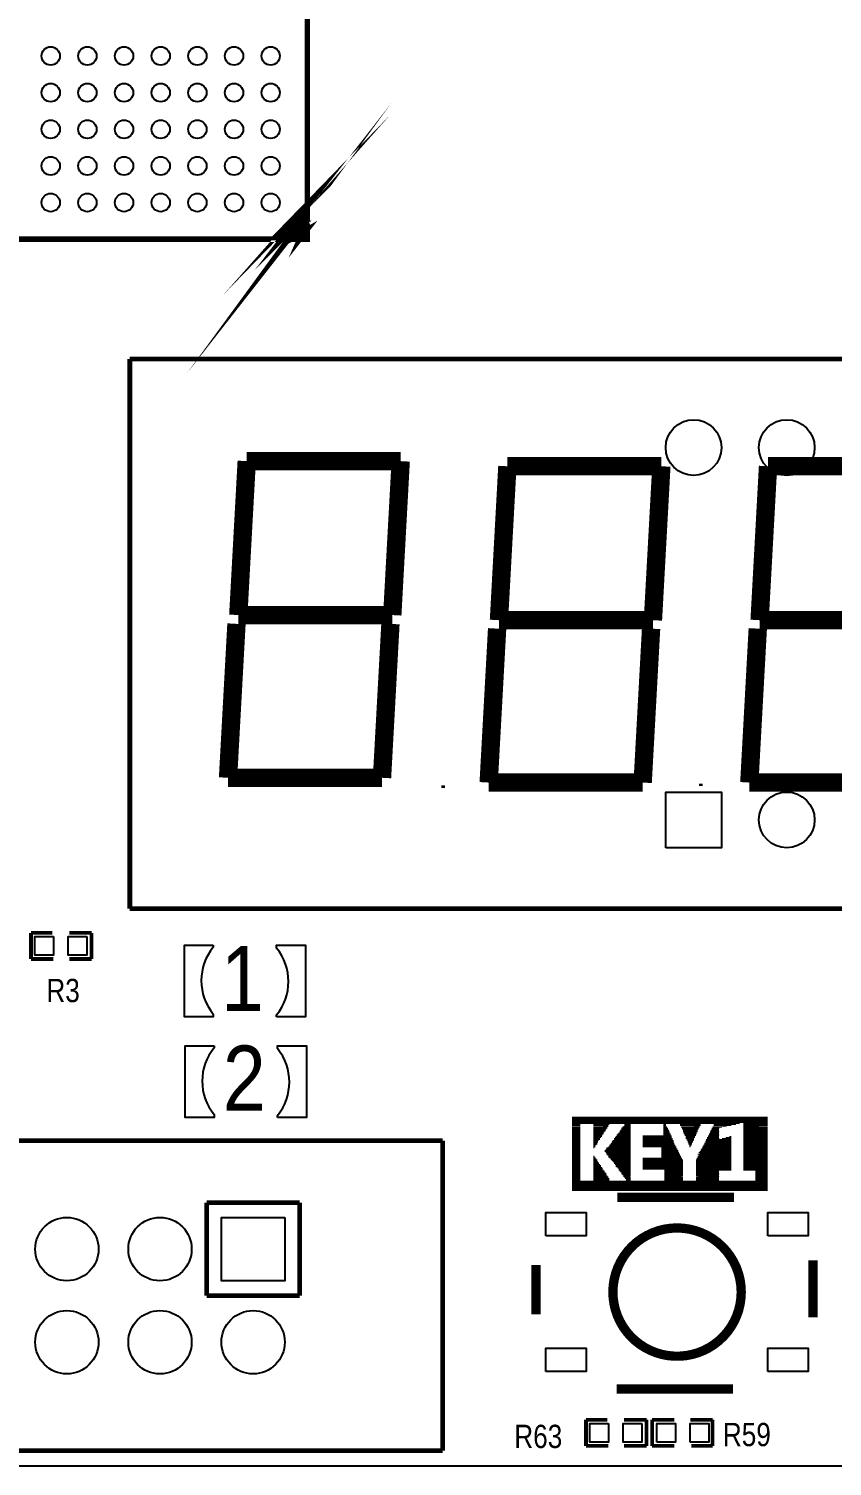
# Model space of a CAD drawing. Extents: x -16 to 114, y 9 to 99.
# Drawn here: x 52.95 to 74.87, y 9.2 to 48.42 of the extents above; entities that cross this region are included whole.
import ezdxf

# ---------------------------------------------------------------- set-up
doc = ezdxf.new("R2010")
doc.units = 0
for name, color, linetype in [('BG_OUTLINE', 7, 'CONTINUOUS'), ('BG_SILKSCREEN_TOP', 231, 'CONTINUOUS'), ('MA_PEN3', 231, 'CONTINUOUS'), ('PG_SILKSCREEN_TOP', 120, 'CONTINUOUS'), ('PIN_TOP', 92, 'CONTINUOUS'), ('RD_SILKSCREEN_TOP', 1, 'CONTINUOUS')]:
    doc.layers.add(name, color=color, linetype=linetype)

msp = doc.modelspace()

# ---------------------------------------------------------------- linework, layer by layer
at = {"layer": 'BG_OUTLINE'}
msp.add_lwpolyline([(-13.1341, 99.1898), (110.731, 99.1898, -0.414216), (113.7971, 96.1238), (113.7999, 12.1768), (113.7971, 12.2634, -0.414229), (110.731, 9.1973), (-13.2283, 9.1973), (-13.1267, 9.205, -0.414216), (-16.1928, 12.271), (-16.2001, 96.1238, -0.414209)], format="xyb", close=True, dxfattribs=at)
at = {"layer": 'BG_SILKSCREEN_TOP'}
for points in [[(57.9801, 23.4137), (57.9801, 23.3616, 0.356573), (57.9801, 21.5354), (57.9801, 21.4579), (57.1927, 21.4579), (57.1927, 23.4137)], [(59.7073, 21.4579), (59.7073, 21.51, 0.356564), (59.7073, 23.3362), (59.7073, 23.4137), (60.4947, 23.4137), (60.4947, 21.4579)], [(58.0055, 20.6705), (58.0055, 20.6184, 0.356574), (58.0055, 18.7922), (58.0055, 18.7147), (57.2181, 18.7147), (57.2181, 20.6705)], [(59.7327, 18.7147), (59.7327, 18.7668, 0.356559), (59.7327, 20.593), (59.7327, 20.6705), (60.5201, 20.6705), (60.5201, 18.7147)]]:
    msp.add_lwpolyline(points, format="xyb", close=True, dxfattribs=at)
at = {"layer": 'MA_PEN3', "const_width": 0.0254}
for points in [[(67.7677, 18.6743), (73.102, 18.6743)], [(67.7677, 18.5983), (73.1018, 18.598)], [(67.7677, 18.4966), (67.9965, 18.4966)], [(67.7679, 18.7253), (73.1018, 18.7252)], [(67.7679, 18.6997), (73.1018, 18.6997)], [(67.7679, 18.649), (73.1018, 18.6491)], [(67.7679, 18.6236), (73.1018, 18.6236)], [(67.7679, 18.5729), (73.1018, 18.5729)], [(67.7679, 18.5474), (72.3399, 18.5474)], [(67.7679, 18.5219), (67.9965, 18.5221)], [(67.7679, 18.4713), (67.9964, 18.4713)], [(67.7679, 18.4457), (67.9963, 18.4457)], [(68.3519, 18.5219), (68.7839, 18.5221)], [(68.3519, 18.4713), (68.7584, 18.4711)], [(68.352, 18.4457), (68.7331, 18.4458)], [(68.3521, 18.4966), (68.7584, 18.4966)], [(69.1394, 18.4458), (69.368, 18.4459)], [(69.1648, 18.4713), (69.368, 18.471)], [(69.1901, 18.4966), (69.368, 18.4966)], [(69.1902, 18.5221), (69.368, 18.5221)], [(70.257, 18.522), (70.3332, 18.5221)], [(70.257, 18.4966), (70.3332, 18.4966)], [(70.257, 18.4711), (70.3586, 18.4713)], [(70.257, 18.4459), (70.3585, 18.4457)], [(70.7143, 18.5221), (71.2731, 18.522)], [(70.7143, 18.4966), (71.2728, 18.4966)], [(70.7396, 18.4457), (71.2475, 18.4458)], [(70.7397, 18.4713), (71.2475, 18.4713)], [(71.6031, 18.4457), (71.8571, 18.4457)], [(71.6032, 18.4713), (71.9843, 18.4713)], [(71.6285, 18.4966), (72.1113, 18.4966)], [(71.6287, 18.5219), (72.2383, 18.522)], [(72.4413, 18.5221), (73.1018, 18.5219)], [(72.4414, 18.4966), (73.102, 18.4966)], [(72.4414, 18.4711), (73.1018, 18.4713)], [(72.4414, 18.4459), (73.1018, 18.4457)], [(72.4416, 18.5474), (73.1018, 18.5474)], [(67.7676, 18.4204), (67.9965, 18.4204)], [(67.7676, 18.141), (67.9965, 18.141)], [(67.7677, 18.3188), (67.9965, 18.3188)], [(67.7677, 18.2426), (67.9965, 18.2426)], [(67.7677, 18.0648), (67.9965, 18.0648)], [(67.7679, 18.3951), (67.9965, 18.3949)], [(67.7679, 18.3696), (67.9963, 18.3697)], [(67.7679, 18.3441), (67.9965, 18.3443)], [(67.7679, 18.2935), (67.9963, 18.2934)], [(67.7679, 18.2679), (67.9963, 18.268)], [(67.7679, 18.2173), (67.9963, 18.2173)], [(67.7679, 18.1918), (67.9963, 18.1917)], [(67.7679, 18.1663), (67.9965, 18.1665)], [(67.7679, 18.1157), (67.9963, 18.1157)], [(67.7679, 18.0901), (67.9964, 18.0901)], [(67.7679, 18.0395), (67.9963, 18.0394)], [(68.3519, 18.3696), (68.6821, 18.3697)], [(68.3519, 18.3441), (68.6823, 18.3443)], [(68.3519, 18.2173), (68.5806, 18.2171)], [(68.3519, 18.1918), (68.5807, 18.1918)], [(68.3519, 18.0901), (68.5045, 18.0903)], [(68.3519, 18.0395), (68.4791, 18.0395)], [(68.352, 18.3951), (68.7075, 18.3951)], [(68.352, 18.2934), (68.6314, 18.2934)], [(68.352, 18.268), (68.6314, 18.268)], [(68.352, 18.1157), (68.5298, 18.1157)], [(68.3521, 18.4204), (68.7328, 18.4204)], [(68.3521, 18.3187), (68.6568, 18.3187)], [(68.3521, 18.2427), (68.6061, 18.2427)], [(68.3521, 18.1664), (68.5552, 18.1663)], [(68.3521, 18.141), (68.5299, 18.141)], [(68.3521, 18.0648), (68.4789, 18.0648)], [(68.8601, 18.0648), (69.368, 18.0648)], [(68.8601, 18.0394), (69.368, 18.0393)], [(68.8854, 18.0901), (69.368, 18.0903)], [(68.9108, 18.141), (69.368, 18.141)], [(68.9109, 18.1157), (69.3681, 18.1157)], [(68.9362, 18.1664), (69.368, 18.1664)], [(68.9615, 18.1917), (69.3682, 18.1918)], [(68.9868, 18.2427), (69.368, 18.2427)], [(68.9871, 18.2173), (69.368, 18.2171)], [(69.0124, 18.2682), (69.368, 18.2681)], [(69.0377, 18.2935), (69.368, 18.2933)], [(69.0631, 18.319), (69.368, 18.3187)], [(69.0632, 18.3441), (69.368, 18.3443)], [(69.0887, 18.3696), (69.3682, 18.3696)], [(69.114, 18.4204), (69.368, 18.4204)], [(69.114, 18.3949), (69.368, 18.395)], [(69.698, 18.141), (70.5109, 18.141)], [(69.6981, 18.0648), (70.5365, 18.0648)], [(69.6983, 18.2173), (70.4857, 18.2173)], [(69.6983, 18.1918), (70.4857, 18.1918)], [(69.6983, 18.1663), (70.4856, 18.1663)], [(69.6983, 18.1157), (70.511, 18.1154)], [(69.6983, 18.0901), (70.5363, 18.0901)], [(69.6983, 18.0395), (70.5365, 18.0393)], [(70.2569, 18.3696), (70.4095, 18.3696)], [(70.257, 18.3949), (70.3839, 18.3951)], [(70.257, 18.3443), (70.4093, 18.3443)], [(70.257, 18.3188), (70.4349, 18.3187)], [(70.257, 18.2932), (70.4349, 18.2933)], [(70.257, 18.2682), (70.4602, 18.268)], [(70.257, 18.2426), (70.4603, 18.2427)], [(70.2571, 18.4204), (70.384, 18.4202)], [(70.7649, 18.4204), (71.2222, 18.4205)], [(70.7649, 18.395), (71.2222, 18.3949)], [(70.7903, 18.3696), (71.1969, 18.3696)], [(70.7905, 18.3443), (71.1968, 18.3443)], [(70.7905, 18.3188), (71.1967, 18.3187)], [(70.8158, 18.2935), (71.1714, 18.2934)], [(70.8158, 18.2679), (71.1714, 18.268)], [(70.8411, 18.2426), (71.1461, 18.2427)], [(70.8413, 18.2173), (71.1461, 18.2171)], [(70.8666, 18.1664), (71.1205, 18.1665)], [(70.8666, 18.141), (71.0952, 18.1412)], [(70.8668, 18.1918), (71.1207, 18.1917)], [(70.8919, 18.1157), (71.0953, 18.1157)], [(70.8919, 18.0902), (71.0952, 18.0901)], [(70.9173, 18.0648), (71.0699, 18.0648)], [(70.9175, 18.0395), (71.0698, 18.0395)], [(71.4, 18.0648), (72.1113, 18.0648)], [(71.4001, 18.0393), (72.1113, 18.0393)], [(71.4253, 18.0901), (72.1113, 18.0903)], [(71.4254, 18.1157), (72.1111, 18.1157)], [(71.4507, 18.141), (71.7812, 18.141)], [(71.4508, 18.1663), (71.781, 18.1663)], [(71.4762, 18.2171), (71.781, 18.2173)], [(71.4764, 18.1918), (71.781, 18.1918)], [(71.5015, 18.2679), (71.781, 18.2679)], [(71.5017, 18.2426), (71.7812, 18.2427)], [(71.527, 18.319), (71.7812, 18.3187)], [(71.5271, 18.2934), (71.781, 18.2935)], [(71.5523, 18.3443), (71.781, 18.3441)], [(71.5525, 18.3697), (71.781, 18.3696)], [(71.5778, 18.4204), (71.7812, 18.4204)], [(71.5778, 18.395), (71.781, 18.3951)], [(71.8573, 18.141), (72.1113, 18.141)], [(71.9588, 18.1663), (72.1113, 18.1664)], [(72.0604, 18.1918), (72.111, 18.1918)], [(72.4413, 18.4204), (73.1019, 18.4204)], [(72.4413, 18.2933), (73.1018, 18.2934)], [(72.4413, 18.2681), (73.1018, 18.268)], [(72.4413, 18.141), (73.1018, 18.1411)], [(72.4413, 18.0393), (73.1018, 18.0395)], [(72.4414, 18.3949), (73.1018, 18.3951)], [(72.4414, 18.3443), (73.1018, 18.3441)], [(72.4414, 18.3188), (73.1018, 18.319)], [(72.4414, 18.2426), (73.102, 18.2426)], [(72.4414, 18.2171), (73.1018, 18.2173)], [(72.4414, 18.1665), (73.1018, 18.1663)], [(72.4414, 18.1154), (73.1018, 18.1157)], [(72.4414, 18.0903), (73.1018, 18.0901)], [(72.4414, 18.0648), (73.102, 18.0648)], [(72.4416, 18.3696), (73.1018, 18.3697)], [(72.4416, 18.1918), (73.1018, 18.1917)], [(67.7676, 17.9887), (67.9965, 17.9887)], [(67.7677, 17.9631), (67.9965, 17.9631)], [(67.7677, 17.887), (67.9965, 17.887)], [(67.7677, 17.8108), (67.9965, 17.8108)], [(67.7677, 17.7854), (67.9965, 17.7854)], [(67.7677, 17.7091), (67.9965, 17.7092)], [(67.7679, 18.014), (67.9963, 18.014)], [(67.7679, 17.9378), (67.9964, 17.9378)], [(67.7679, 17.9124), (67.9963, 17.9123)], [(67.7679, 17.8617), (67.9963, 17.8617)], [(67.7679, 17.8361), (67.9963, 17.8362)], [(67.7679, 17.7601), (67.9963, 17.76)], [(67.7679, 17.7345), (67.9963, 17.7345)], [(67.7679, 17.6838), (67.9963, 17.6839)], [(67.7679, 17.6584), (67.9964, 17.6584)], [(68.3519, 17.9378), (68.403, 17.9378)], [(68.3519, 17.9124), (68.4028, 17.9125)], [(68.3519, 17.6584), (68.3775, 17.6583)], [(68.352, 18.014), (68.4536, 18.014)], [(68.3521, 17.9887), (68.4536, 17.9884)], [(68.3521, 17.9632), (68.4283, 17.9631)], [(68.3521, 17.887), (68.3773, 17.887)], [(68.6568, 17.8109), (69.368, 17.8109)], [(68.6568, 17.7853), (69.368, 17.7853)], [(68.6821, 17.76), (69.3682, 17.7601)], [(68.6822, 17.8364), (69.3682, 17.8361)], [(68.7075, 17.8617), (69.368, 17.8615)], [(68.7075, 17.7345), (69.368, 17.7347)], [(68.7077, 17.887), (69.368, 17.887)], [(68.7077, 17.7091), (69.368, 17.7092)], [(68.7331, 17.6838), (69.368, 17.6837)], [(68.7584, 17.9125), (69.368, 17.9125)], [(68.7584, 17.6585), (69.3682, 17.6584)], [(68.7837, 17.9378), (69.3682, 17.9378)], [(68.7839, 17.9632), (69.368, 17.9632)], [(68.8092, 17.9885), (69.368, 17.9887)], [(68.8347, 18.014), (69.3681, 18.014)], [(69.6981, 17.9631), (70.5871, 17.9631)], [(69.6983, 18.014), (70.5618, 18.014)], [(69.6983, 17.9884), (70.5618, 17.9884)], [(69.6983, 17.9378), (70.5874, 17.9378)], [(69.6983, 17.9124), (70.6127, 17.9125)], [(70.2062, 17.8617), (70.6379, 17.8617)], [(70.2062, 17.8362), (70.6379, 17.8362)], [(70.2062, 17.8107), (70.6633, 17.8108)], [(70.2062, 17.7855), (70.6635, 17.7855)], [(70.2062, 17.76), (70.689, 17.76)], [(70.2062, 17.7345), (70.6888, 17.7347)], [(70.2062, 17.6839), (70.7142, 17.6839)], [(70.2062, 17.6584), (70.7397, 17.6584)], [(70.2064, 17.887), (70.6126, 17.887)], [(70.2064, 17.7091), (70.7143, 17.7092)], [(70.9427, 17.9887), (71.0444, 17.9887)], [(70.943, 18.014), (71.0445, 18.0142)], [(70.9681, 17.9378), (71.0191, 17.9378)], [(70.9682, 17.9631), (71.0189, 17.9632)], [(70.9682, 17.9125), (70.9936, 17.9123)], [(71.1967, 17.7092), (72.1113, 17.7092)], [(71.1969, 17.6584), (72.111, 17.6584)], [(71.2222, 17.6837), (72.1113, 17.6837)], [(71.2223, 17.7598), (72.1111, 17.76)], [(71.2476, 17.7345), (72.1113, 17.7347)], [(71.2477, 17.7853), (72.1113, 17.7853)], [(71.2731, 17.8362), (72.1111, 17.8362)], [(71.2731, 17.8106), (72.1113, 17.8109)], [(71.2984, 17.8615), (72.1113, 17.8615)], [(71.3239, 17.9125), (72.1113, 17.9125)], [(71.3239, 17.887), (72.1113, 17.887)], [(71.3492, 17.9633), (72.1113, 17.9632)], [(71.3492, 17.9378), (72.111, 17.9378)], [(71.3746, 17.9887), (72.1113, 17.9887)], [(71.3747, 18.014), (72.1111, 18.014)], [(72.4413, 17.9887), (73.1018, 17.9885)], [(72.4413, 17.7092), (73.102, 17.7091)], [(72.4414, 17.9631), (73.1018, 17.9633)], [(72.4414, 17.9125), (73.1018, 17.9123)], [(72.4414, 17.887), (73.102, 17.887)], [(72.4414, 17.8615), (73.1018, 17.8617)], [(72.4414, 17.8108), (73.1018, 17.8107)], [(72.4414, 17.7854), (73.1018, 17.7856)], [(72.4414, 17.7347), (73.1018, 17.7345)], [(72.4414, 17.6837), (73.1018, 17.6839)], [(72.4414, 17.6585), (73.1018, 17.6584)], [(72.4416, 18.014), (73.1018, 18.014)], [(72.4416, 17.9378), (73.1018, 17.9378)], [(72.4416, 17.8361), (73.1018, 17.8362)], [(72.4416, 17.7601), (73.1018, 17.76)], [(67.7676, 17.4552), (67.9965, 17.4552)], [(67.7677, 17.6331), (67.9965, 17.6331)], [(67.7677, 17.5314), (67.9965, 17.5314)], [(67.7677, 17.3536), (67.9965, 17.3536)], [(67.7677, 17.2774), (67.9965, 17.2774)], [(67.7679, 17.6077), (67.9965, 17.6075)], [(67.7679, 17.5822), (67.9963, 17.5822)], [(67.7679, 17.5567), (67.9963, 17.5568)], [(67.7679, 17.5061), (67.9964, 17.5061)], [(67.7679, 17.4806), (67.9963, 17.4805)], [(67.7679, 17.4299), (67.9965, 17.4297)], [(67.7679, 17.4044), (67.9963, 17.4044)], [(67.7679, 17.3789), (67.9965, 17.3791)], [(67.7679, 17.3283), (67.9963, 17.3282)], [(67.7679, 17.3028), (67.9963, 17.3028)], [(67.7679, 17.2521), (67.9963, 17.2521)], [(68.3519, 17.6077), (68.4028, 17.6075)], [(68.3519, 17.5567), (68.4536, 17.5567)], [(68.3519, 17.5061), (68.4791, 17.5061)], [(68.3519, 17.4044), (68.5553, 17.4044)], [(68.3519, 17.3789), (68.5553, 17.3789)], [(68.3519, 17.2521), (68.6567, 17.2519)], [(68.352, 17.5822), (68.4281, 17.5822)], [(68.352, 17.4805), (68.5045, 17.4807)], [(68.352, 17.4299), (68.5298, 17.4299)], [(68.352, 17.3282), (68.6059, 17.3283)], [(68.352, 17.3028), (68.6059, 17.3027)], [(68.3521, 17.633), (68.4028, 17.633)], [(68.3521, 17.5314), (68.4536, 17.5315)], [(68.3521, 17.4552), (68.5045, 17.4552)], [(68.3521, 17.3535), (68.5806, 17.3536)], [(68.3521, 17.2775), (68.6314, 17.2772)], [(68.7584, 17.6331), (69.368, 17.633)], [(68.7839, 17.6075), (69.368, 17.6075)], [(68.8092, 17.5822), (69.3681, 17.5822)], [(68.8345, 17.5569), (69.368, 17.5569)], [(68.8601, 17.5314), (69.368, 17.5314)], [(68.8854, 17.5061), (69.368, 17.5058)], [(68.9108, 17.4552), (69.368, 17.4552)], [(68.9109, 17.4805), (69.368, 17.4807)], [(68.9362, 17.4298), (69.368, 17.4298)], [(68.9615, 17.4044), (69.3682, 17.4044)], [(68.9617, 17.3791), (69.368, 17.3791)], [(68.9871, 17.3537), (69.368, 17.3535)], [(69.0126, 17.3282), (69.368, 17.3281)], [(69.0379, 17.3029), (69.368, 17.3029)], [(69.0379, 17.2775), (69.368, 17.2775)], [(69.0632, 17.2521), (69.368, 17.2519)], [(69.698, 17.4552), (70.7905, 17.4553)], [(69.6981, 17.5314), (70.7905, 17.5314)], [(69.6981, 17.3536), (70.7905, 17.3536)], [(69.6983, 17.6077), (70.7649, 17.6075)], [(69.6983, 17.5822), (70.7651, 17.5822)], [(69.6983, 17.5567), (70.7905, 17.5568)], [(69.6983, 17.5061), (70.7905, 17.5059)], [(69.6983, 17.4806), (70.7905, 17.4807)], [(69.6983, 17.4299), (70.7905, 17.4297)], [(69.6983, 17.4044), (70.7903, 17.4044)], [(69.6983, 17.3789), (70.7905, 17.3791)], [(69.6983, 17.3283), (70.7905, 17.328)], [(69.6983, 17.3027), (70.7905, 17.303)], [(70.2062, 17.6328), (70.7396, 17.6328)], [(70.2823, 17.2521), (70.7905, 17.2519)], [(70.2825, 17.2775), (70.7905, 17.2774)], [(71.1458, 17.4044), (72.111, 17.4044)], [(71.1459, 17.4805), (72.1111, 17.4805)], [(71.1459, 17.3282), (72.1111, 17.3282)], [(71.1461, 17.5569), (72.1113, 17.5569)], [(71.1461, 17.5314), (72.1113, 17.5314)], [(71.1461, 17.5058), (72.1113, 17.5058)], [(71.1461, 17.4552), (72.1113, 17.4552)], [(71.1461, 17.4298), (72.1113, 17.4298)], [(71.1461, 17.3791), (72.1113, 17.3791)], [(71.1461, 17.3535), (72.1113, 17.3535)], [(71.1461, 17.3029), (72.1113, 17.3029)], [(71.1461, 17.2775), (72.1113, 17.2775)], [(71.1461, 17.2519), (71.781, 17.2521)], [(71.1714, 17.6077), (72.1113, 17.6075)], [(71.1714, 17.5822), (72.1111, 17.5822)], [(71.1968, 17.6331), (72.1113, 17.633)], [(72.4413, 17.6075), (73.1018, 17.6077)], [(72.4413, 17.5569), (73.1018, 17.5568)], [(72.4413, 17.4552), (73.1018, 17.4551)], [(72.4413, 17.3281), (73.1018, 17.3282)], [(72.4413, 17.3029), (73.1018, 17.3028)], [(72.4414, 17.6331), (73.1018, 17.6328)], [(72.4414, 17.5314), (73.102, 17.5314)], [(72.4414, 17.5059), (73.1018, 17.5061)], [(72.4414, 17.4807), (73.1018, 17.4805)], [(72.4414, 17.4297), (73.1018, 17.4299)], [(72.4414, 17.3791), (73.1018, 17.3789)], [(72.4414, 17.3536), (73.1018, 17.3537)], [(72.4414, 17.2774), (73.102, 17.2774)], [(72.4416, 17.5822), (73.1018, 17.5822)], [(72.4416, 17.4044), (73.1018, 17.4044)], [(72.7717, 17.2521), (73.1018, 17.2521)], [(67.7676, 17.1758), (67.9965, 17.1758)], [(67.7676, 17.0235), (67.9965, 17.0235)], [(67.7677, 17.0996), (67.9965, 17.0996)], [(67.7677, 16.9979), (67.9965, 16.9979)], [(67.7677, 16.9218), (73.102, 16.9218)], [(67.7679, 17.2266), (67.9963, 17.2265)], [(67.7679, 17.2011), (67.9965, 17.2013)], [(67.7679, 17.1505), (67.9963, 17.1505)], [(67.7679, 17.1249), (67.9964, 17.1249)], [(67.7679, 17.0743), (67.9964, 17.0743)], [(67.7679, 17.0488), (67.9963, 17.0488)], [(67.7679, 16.9726), (73.1018, 16.9726)], [(67.7679, 16.9472), (73.1018, 16.9471)], [(67.7679, 16.8965), (73.1018, 16.8965)], [(67.7679, 16.8709), (73.1018, 16.871)], [(68.3519, 17.2266), (68.657, 17.2266)], [(68.3519, 17.1249), (68.7331, 17.1249)], [(68.3519, 17.0743), (68.7584, 17.0741)], [(68.352, 17.2011), (68.6823, 17.2013)], [(68.352, 17.1505), (68.7075, 17.1505)], [(68.352, 17.0488), (68.7838, 17.0488)], [(68.3521, 17.1758), (68.7078, 17.1758)], [(68.3521, 17.0996), (68.7584, 17.0996)], [(68.3521, 17.0235), (68.7839, 17.0235)], [(68.3521, 16.998), (68.7839, 16.998)], [(69.0887, 17.2266), (69.3682, 17.2266)], [(69.114, 17.2013), (69.368, 17.2012)], [(69.114, 17.1758), (69.368, 17.1758)], [(69.1393, 17.1505), (69.3681, 17.1505)], [(69.1647, 17.0996), (69.368, 17.0996)], [(69.1648, 17.1249), (69.368, 17.1251)], [(69.1902, 17.0741), (69.368, 17.0741)], [(69.2155, 17.0488), (69.3681, 17.0488)], [(69.241, 17.0233), (69.368, 17.0235)], [(69.241, 16.9981), (69.368, 16.998)], [(70.2823, 17.2266), (70.7903, 17.2266)], [(70.2823, 17.1249), (70.7905, 17.1251)], [(70.2823, 17.0743), (70.7905, 17.0742)], [(70.2824, 17.1505), (70.7905, 17.1502)], [(70.2824, 17.0488), (70.7902, 17.0488)], [(70.2825, 17.2012), (70.7905, 17.2013)], [(70.2825, 17.1758), (70.7905, 17.1757)], [(70.2825, 17.0996), (70.7905, 17.0996)], [(70.2825, 17.0235), (70.7905, 17.0235)], [(70.2825, 16.998), (70.7905, 16.9979)], [(71.1458, 17.2266), (71.781, 17.2266)], [(71.1459, 17.1505), (71.781, 17.1504)], [(71.1459, 17.0488), (71.781, 17.0488)], [(71.1461, 17.2012), (71.781, 17.2011)], [(71.1461, 17.1758), (71.7812, 17.1758)], [(71.1461, 17.1251), (71.781, 17.1249)], [(71.1461, 17.0996), (71.7811, 17.0996)], [(71.1461, 17.0741), (71.781, 17.0743)], [(71.1461, 17.0235), (71.781, 17.0232)], [(71.1461, 16.998), (71.781, 16.9981)], [(72.7715, 17.0996), (73.102, 17.0996)], [(72.7715, 16.9979), (73.1018, 16.9981)], [(72.7716, 17.2266), (73.1018, 17.2266)], [(72.7716, 17.1758), (73.1018, 17.1759)], [(72.7716, 17.1249), (73.1018, 17.1249)], [(72.7716, 17.0743), (73.1018, 17.0743)], [(72.7716, 17.0235), (73.1018, 17.0233)], [(72.7717, 17.2011), (73.1018, 17.2011)], [(72.7717, 17.1505), (73.1018, 17.1505)], [(72.7717, 17.0488), (73.1018, 17.0488)], [(67.7677, 16.8456), (73.1018, 16.8455)], [(67.7677, 16.8202), (73.1018, 16.8204)], [(67.7677, 16.7439), (73.1019, 16.744)], [(67.7679, 16.7949), (73.1018, 16.7948)], [(67.7679, 16.7693), (73.1018, 16.7693)], [(67.7679, 16.7186), (73.1018, 16.7187)]]:
    msp.add_lwpolyline(points, dxfattribs=at)
at = {"layer": 'PG_SILKSCREEN_TOP'}
for points, const_width in [([(60.5475, 65.6783), (37.5473, 65.6783), (37.5473, 42.6781), (60.5475, 42.6781), (60.5475, 65.6783)], 0.1524), ([(60.5282, 43.1038), (60.3504, 42.6974), (60.5282, 42.926), (60.1726, 42.7228), (60.5282, 43.1038), (60.5028, 43.2816), (60.0456, 42.6974), (60.5282, 43.3578), (59.8678, 42.6974), (60.5282, 43.561), (59.69, 42.7482), (60.5282, 43.6118), (59.7408, 42.7228), (59.6646, 42.7228), (59.7662, 42.8244)], 0.1524), ([(101.7041, 39.4124), (55.7042, 39.4124)], 0.13), ([(55.7042, 39.4124), (55.7042, 24.4122)], 0.13), ([(58.8942, 36.6222), (58.6641, 32.4223)], 0.5001), ([(63.0941, 36.6222), (58.8942, 36.6222)], 0.5001), ([(62.8642, 32.4223), (63.0941, 36.6222)], 0.5001), ([(66.0042, 36.4823), (65.7741, 32.2824)], 0.5001), ([(70.2041, 36.4823), (66.0042, 36.4823)], 0.5001), ([(69.9742, 32.2824), (70.2041, 36.4823)], 0.5001), ([(73.1142, 36.4823), (72.8843, 32.2824)], 0.5001), ([(77.3143, 36.4823), (73.1142, 36.4823)], 0.5001), ([(58.6641, 32.4223), (62.8642, 32.4223)], 0.5001), ([(58.3842, 27.9824), (58.6143, 32.1823)], 0.5001), ([(62.8142, 32.1823), (62.5841, 27.9824)], 0.5001), ([(65.4942, 27.8524), (65.7243, 32.0523)], 0.5001), ([(65.7741, 32.2824), (69.9742, 32.2824)], 0.5001), ([(69.9242, 32.0523), (69.6943, 27.8524)], 0.5001), ([(72.6041, 27.8524), (72.8342, 32.0523)], 0.5001), ([(72.8843, 32.2824), (77.0842, 32.2824)], 0.5001), ([(62.5841, 27.9824), (58.3842, 27.9824)], 0.5001), ([(69.6943, 27.8524), (65.4942, 27.8524)], 0.5001), ([(76.8043, 27.8524), (72.6041, 27.8524)], 0.5001), ([(55.7042, 24.4122), (101.7041, 24.4122)], 0.13), ([(53.0098, 23.749), (53.594, 23.749)], 0.1016), ([(53.0098, 23.0378), (53.0098, 23.749)], 0.1016), ([(54.6608, 23.749), (54.0512, 23.749)], 0.1016), ([(54.6608, 23.0378), (54.6608, 23.749)], 0.1016), ([(53.6194, 23.0378), (53.0098, 23.0378)], 0.1016), ([(54.6608, 23.0378), (54.0512, 23.0378)], 0.1016), ([(37.2633, 18.0823), (64.2381, 18.0823)], 0.127), ([(64.2381, 18.0823), (64.2381, 9.622)], 0.127), ([(69.0073, 16.5379), (72.1822, 16.5379)], 0.254), ([(60.3382, 16.3921), (57.7982, 16.3921)], 0.127), ([(57.7982, 16.3921), (57.7982, 13.8521)], 0.127), ([(60.3382, 13.8521), (60.3382, 16.3921)], 0.127), ([(74.3375, 14.813), (74.3375, 13.2636)], 0.254), ([(66.781, 14.6861), (66.7809, 13.3398)], 0.254), ([(57.7982, 13.8521), (60.3382, 13.8521)], 0.127), ([(68.9818, 11.3073), (72.1569, 11.3073)], 0.254), ([(68.1482, 10.4648), (68.7324, 10.4648)], 0.1016), ([(68.1482, 9.7536), (68.1482, 10.4648)], 0.1016), ([(69.7992, 10.4648), (69.1896, 10.4648)], 0.1016), ([(69.7992, 9.7536), (69.7992, 10.4648)], 0.1016), ([(69.9516, 10.4648), (69.9516, 9.7536)], 0.1016), ([(69.9516, 10.4648), (70.5612, 10.4648)], 0.1016), ([(70.993, 10.4648), (71.6026, 10.4648)], 0.1016), ([(71.6026, 10.4648), (71.6026, 9.7536)], 0.1016), ([(64.2381, 9.622), (5.6385, 9.622)], 0.127), ([(68.7578, 9.7536), (68.1482, 9.7536)], 0.1016), ([(69.7992, 9.7536), (69.1896, 9.7536)], 0.1016), ([(69.9516, 9.7536), (70.5612, 9.7536)], 0.1016), ([(71.6026, 9.7536), (71.0184, 9.7536)], 0.1016)]:
    msp.add_lwpolyline(points, dxfattribs=dict(at, const_width=const_width))
at = {"layer": 'PG_SILKSCREEN_TOP', "const_width": 0.254}
msp.add_lwpolyline([(72.383, 13.9494, 0.999998), (68.8827, 13.9494, 1.000002), (72.383, 13.9494)], format="xyb", dxfattribs=at)
at = {"layer": 'PIN_TOP'}
for points in [[(70.3242, 26.0723), (70.3242, 27.5922), (71.8441, 27.5922), (71.8441, 26.0723)], [(53.6194, 23.6474), (53.6194, 23.1394), (53.1114, 23.1394), (53.1114, 23.6474)], [(54.5338, 23.6474), (54.5338, 23.1394), (54.0258, 23.1394), (54.0258, 23.6474)], [(67.0559, 15.4818), (67.0559, 16.1168), (68.156, 16.1168), (68.156, 15.4818)], [(73.1097, 15.4818), (73.1097, 16.1168), (74.2098, 16.1168), (74.2098, 15.4818)], [(59.9318, 15.9857), (59.9318, 14.2585), (58.2046, 14.2585), (58.2046, 15.9857)], [(67.0559, 11.782), (67.0559, 12.417), (68.156, 12.417), (68.156, 11.782)], [(73.1097, 11.782), (73.1097, 12.417), (74.2098, 12.417), (74.2098, 11.782)], [(68.7578, 10.3632), (68.7578, 9.8552), (68.2498, 9.8552), (68.2498, 10.3632)], [(69.6722, 10.3632), (69.6722, 9.8552), (69.1642, 9.8552), (69.1642, 10.3632)], [(70.0786, 9.8552), (70.0786, 10.3632), (70.5866, 10.3632), (70.5866, 9.8552)], [(70.993, 9.8552), (70.993, 10.3632), (71.501, 10.3632), (71.501, 9.8552)]]:
    msp.add_lwpolyline(points, close=True, dxfattribs=at)
for centre, radius in [((53.5475, 47.6781), 0.25), ((54.5475, 47.6781), 0.25), ((55.5475, 47.6781), 0.25), ((56.5475, 47.6781), 0.25), ((57.5475, 47.6781), 0.25), ((58.5475, 47.6781), 0.25), ((59.5475, 47.6781), 0.25), ((53.5475, 46.6781), 0.25), ((54.5475, 46.6781), 0.25), ((55.5475, 46.6781), 0.25), ((56.5475, 46.6781), 0.25), ((57.5475, 46.6781), 0.25), ((58.5475, 46.6781), 0.25), ((59.5475, 46.6781), 0.25), ((53.5475, 45.6781), 0.25), ((54.5475, 45.6781), 0.25), ((55.5475, 45.6781), 0.25), ((56.5475, 45.6781), 0.25), ((57.5475, 45.6781), 0.25), ((58.5475, 45.6781), 0.25), ((59.5475, 45.6781), 0.25), ((53.5475, 44.6781), 0.25), ((54.5475, 44.6781), 0.25), ((55.5475, 44.6781), 0.25), ((56.5475, 44.6781), 0.25), ((57.5475, 44.6781), 0.25), ((58.5475, 44.6781), 0.25), ((59.5475, 44.6781), 0.25), ((53.5475, 43.6781), 0.25), ((54.5475, 43.6781), 0.25), ((55.5475, 43.6781), 0.25), ((56.5475, 43.6781), 0.25), ((57.5475, 43.6781), 0.25), ((58.5475, 43.6781), 0.25), ((59.5475, 43.6781), 0.25), ((71.0842, 36.9923), 0.76), ((73.6242, 36.9923), 0.76), ((73.6242, 26.8323), 0.76), ((53.9882, 15.1221), 0.8636), ((56.5282, 15.1221), 0.8636), ((53.9882, 12.5821), 0.8636), ((56.5282, 12.5821), 0.8636), ((59.0682, 12.5821), 0.8636)]:
    msp.add_circle(centre, radius, dxfattribs=at)

# ---------------------------------------------------------------- texts
at = {"layer": 'BG_SILKSCREEN_TOP', "width": 0.885714}
for s, p in [('1', (58.1914, 21.6154)), ('2', (58.2422, 18.8976))]:
    msp.add_text(s, height=1.778, dxfattribs=at).set_placement(p)
at = {"layer": 'PG_SILKSCREEN_TOP', "width": 0.84}
for p in [(64.3042, 27.6423), (71.3341, 27.6923)]:
    msp.add_text('.', height=0.635, rotation=90, dxfattribs=at).set_placement(p)
at = {"layer": 'RD_SILKSCREEN_TOP', "width": 0.84}
for s, p in [('R3', (53.4289, 21.861)), ('R63', (66.1924, 9.6944)), ('R59', (71.882, 9.7452))]:
    msp.add_text(s, height=0.635, dxfattribs=at).set_placement(p)

doc.saveas('drawing.dxf')
